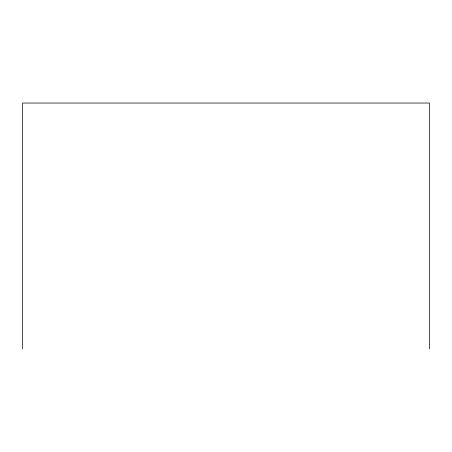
<?xml version="1.0" encoding="UTF-8"?>
<svg xmlns="http://www.w3.org/2000/svg" width="452" height="452" viewBox="0 0 452 452"><rect width="100%" height="100%" fill="white"/><g stroke="black" fill="none" stroke-linecap="round" stroke-linejoin="round"><path stroke-width="0.68" d="M429.4 348.961L429.4 103.039L22.6 103.039L22.6 348.961"/></g></svg>
